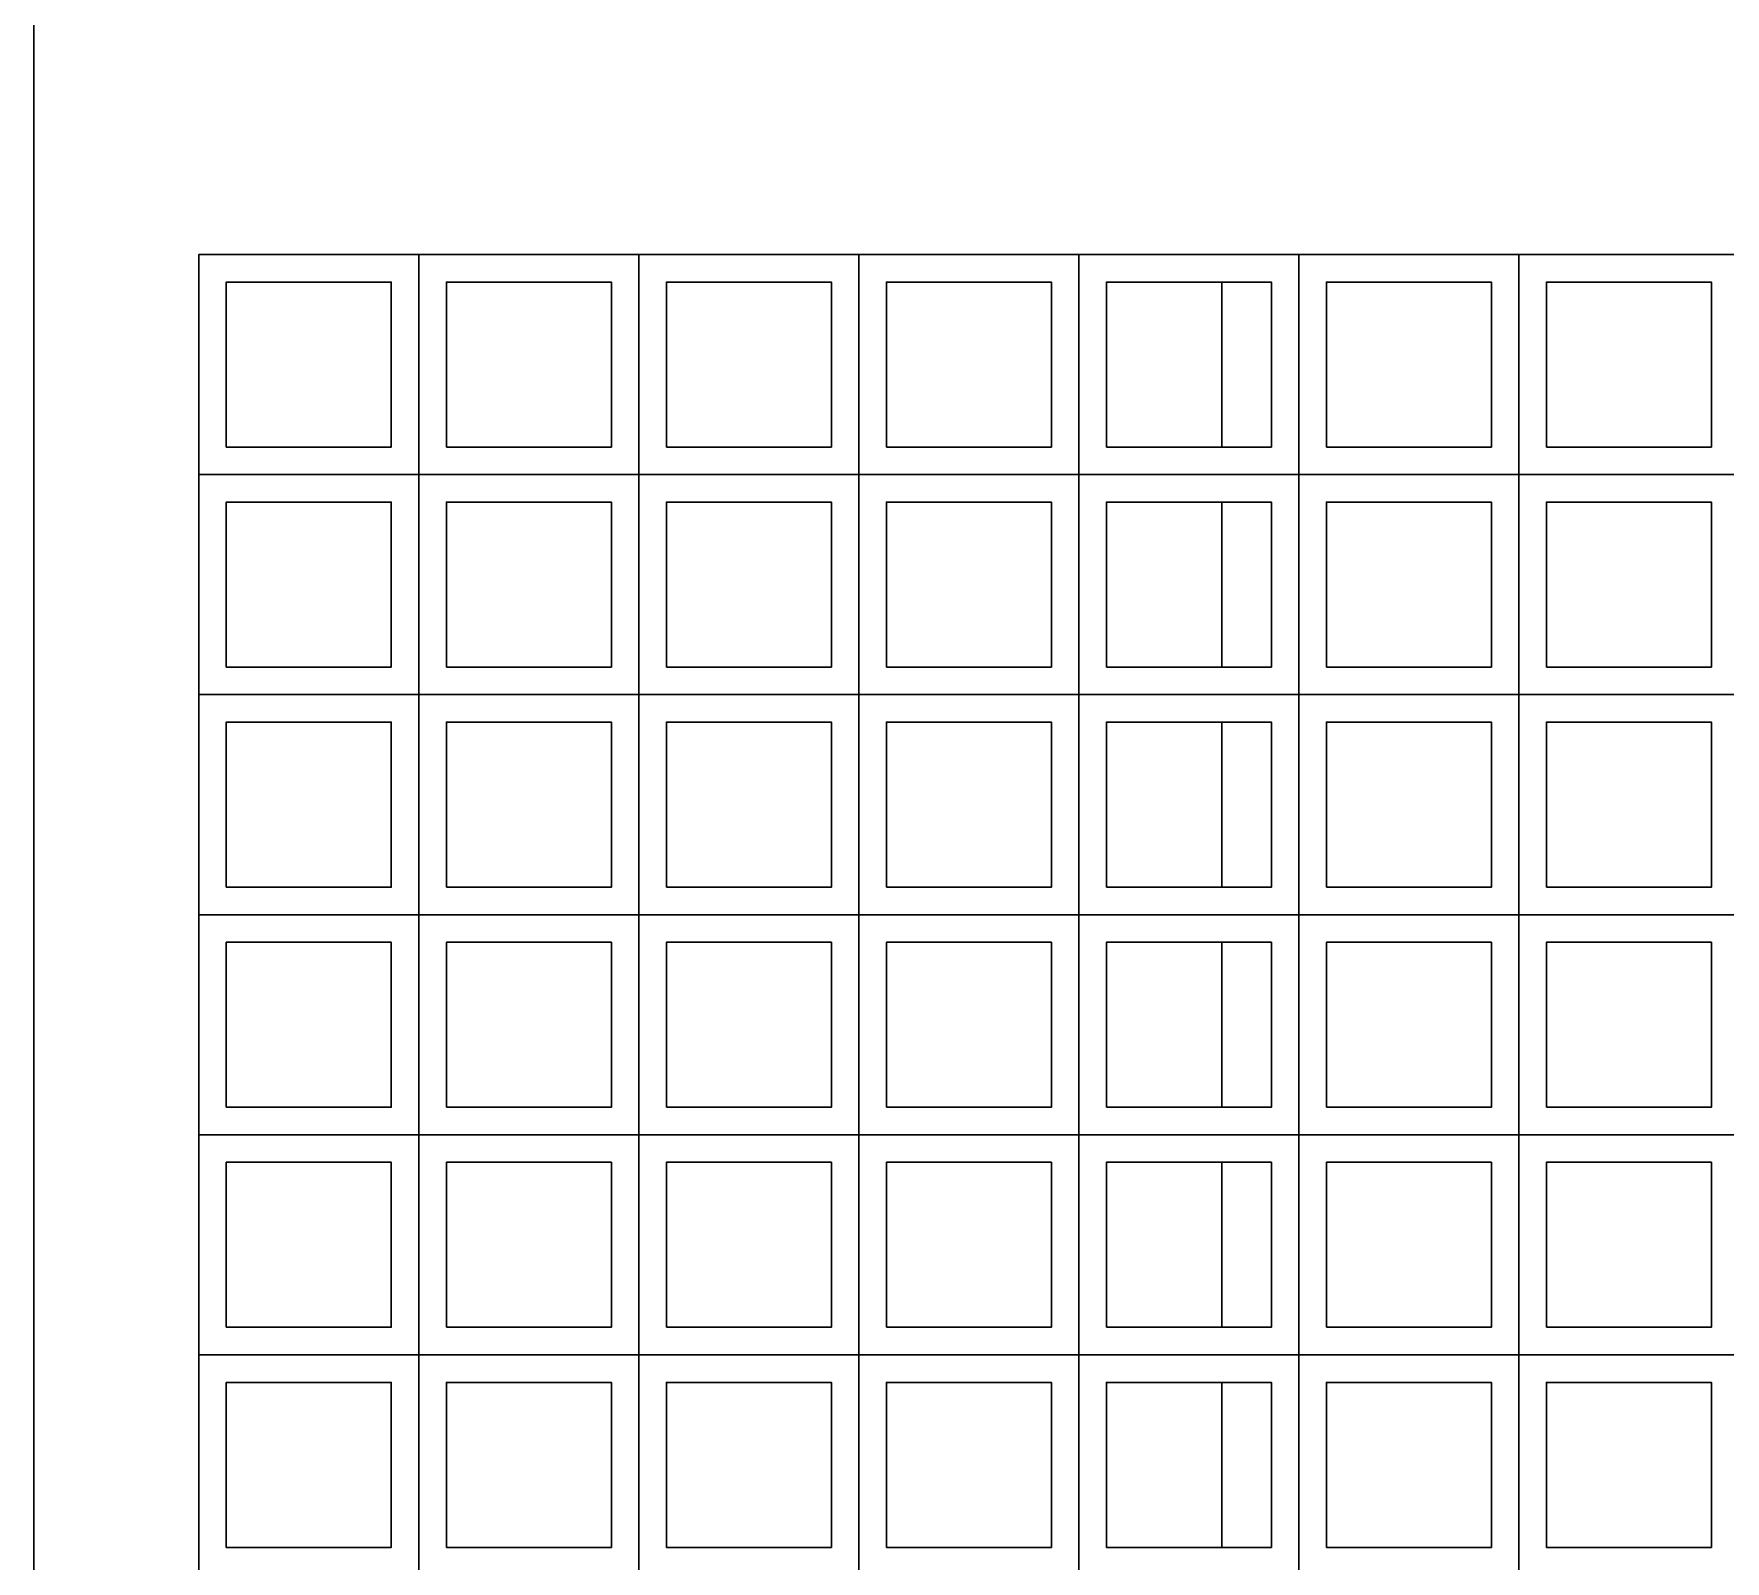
# Model space of a CAD drawing. Header units: millimetres. Extents: x -4228 to 27092, y -6721 to 984.
# Drawn here: x 22660.5 to 22814.3, y -2751.2 to -2612.4 of the extents above; entities that cross this region are included whole.
import ezdxf

# ---------------------------------------------------------------- set-up
doc = ezdxf.new("R2010")
doc.units = ezdxf.units.MM
doc.header["$LTSCALE"] = 50
doc.layers.add('cobogo', color=7, linetype='Continuous')
doc.layers.add('PAREDES3', color=2, linetype='Continuous')

msp = doc.modelspace()

# ---------------------------------------------------------------- linework, layer by layer
at = {"layer": 'cobogo', "color": 3, "linetype": 'Continuous', "lineweight": 30}
for points in [[(22675.52, -2652.46), (22695.52, -2652.46), (22695.52, -2632.46), (22675.52, -2632.46)], [(22675.52, -2652.46), (22695.52, -2652.46), (22695.52, -2632.46), (22675.52, -2632.46)], [(22675.52, -2652.46), (22695.52, -2652.46), (22695.52, -2632.46), (22675.52, -2632.46)], [(22675.52, -2652.46), (22695.52, -2652.46), (22695.52, -2632.46), (22675.52, -2632.46)], [(22695.52, -2652.46), (22715.52, -2652.46), (22715.52, -2632.46), (22695.52, -2632.46)], [(22695.52, -2652.46), (22715.52, -2652.46), (22715.52, -2632.46), (22695.52, -2632.46)], [(22695.52, -2652.46), (22715.52, -2652.46), (22715.52, -2632.46), (22695.52, -2632.46)], [(22695.52, -2652.46), (22715.52, -2652.46), (22715.52, -2632.46), (22695.52, -2632.46)], [(22715.52, -2652.46), (22735.52, -2652.46), (22735.52, -2632.46), (22715.52, -2632.46)], [(22715.52, -2652.46), (22735.52, -2652.46), (22735.52, -2632.46), (22715.52, -2632.46)], [(22715.52, -2652.46), (22735.52, -2652.46), (22735.52, -2632.46), (22715.52, -2632.46)], [(22715.52, -2652.46), (22735.52, -2652.46), (22735.52, -2632.46), (22715.52, -2632.46)], [(22735.52, -2652.46), (22755.52, -2652.46), (22755.52, -2632.46), (22735.52, -2632.46)], [(22735.52, -2652.46), (22755.52, -2652.46), (22755.52, -2632.46), (22735.52, -2632.46)], [(22735.52, -2652.46), (22755.52, -2652.46), (22755.52, -2632.46), (22735.52, -2632.46)], [(22735.52, -2652.46), (22755.52, -2652.46), (22755.52, -2632.46), (22735.52, -2632.46)], [(22755.52, -2652.46), (22775.52, -2652.46), (22775.52, -2632.46), (22755.52, -2632.46)], [(22755.52, -2652.46), (22775.52, -2652.46), (22775.52, -2632.46), (22755.52, -2632.46)], [(22755.52, -2652.46), (22775.52, -2652.46), (22775.52, -2632.46), (22755.52, -2632.46)], [(22755.52, -2652.46), (22775.52, -2652.46), (22775.52, -2632.46), (22755.52, -2632.46)], [(22775.52, -2652.46), (22795.52, -2652.46), (22795.52, -2632.46), (22775.52, -2632.46)], [(22775.52, -2652.46), (22795.52, -2652.46), (22795.52, -2632.46), (22775.52, -2632.46)], [(22775.52, -2652.46), (22795.52, -2652.46), (22795.52, -2632.46), (22775.52, -2632.46)], [(22775.52, -2652.46), (22795.52, -2652.46), (22795.52, -2632.46), (22775.52, -2632.46)], [(22795.52, -2652.46), (22815.52, -2652.46), (22815.52, -2632.46), (22795.52, -2632.46)], [(22795.52, -2652.46), (22815.52, -2652.46), (22815.52, -2632.46), (22795.52, -2632.46)], [(22795.52, -2652.46), (22815.52, -2652.46), (22815.52, -2632.46), (22795.52, -2632.46)], [(22795.52, -2652.46), (22815.52, -2652.46), (22815.52, -2632.46), (22795.52, -2632.46)], [(22678.02, -2649.96), (22693.02, -2649.96), (22693.02, -2634.96), (22678.02, -2634.96)], [(22678.02, -2649.96), (22693.02, -2649.96), (22693.02, -2634.96), (22678.02, -2634.96)], [(22678.02, -2649.96), (22693.02, -2649.96), (22693.02, -2634.96), (22678.02, -2634.96)], [(22678.02, -2649.96), (22693.02, -2649.96), (22693.02, -2634.96), (22678.02, -2634.96)], [(22698.02, -2649.96), (22713.02, -2649.96), (22713.02, -2634.96), (22698.02, -2634.96)], [(22698.02, -2649.96), (22713.02, -2649.96), (22713.02, -2634.96), (22698.02, -2634.96)], [(22698.02, -2649.96), (22713.02, -2649.96), (22713.02, -2634.96), (22698.02, -2634.96)], [(22698.02, -2649.96), (22713.02, -2649.96), (22713.02, -2634.96), (22698.02, -2634.96)], [(22718.02, -2649.96), (22733.02, -2649.96), (22733.02, -2634.96), (22718.02, -2634.96)], [(22718.02, -2649.96), (22733.02, -2649.96), (22733.02, -2634.96), (22718.02, -2634.96)], [(22718.02, -2649.96), (22733.02, -2649.96), (22733.02, -2634.96), (22718.02, -2634.96)], [(22718.02, -2649.96), (22733.02, -2649.96), (22733.02, -2634.96), (22718.02, -2634.96)], [(22738.02, -2649.96), (22753.02, -2649.96), (22753.02, -2634.96), (22738.02, -2634.96)], [(22738.02, -2649.96), (22753.02, -2649.96), (22753.02, -2634.96), (22738.02, -2634.96)], [(22738.02, -2649.96), (22753.02, -2649.96), (22753.02, -2634.96), (22738.02, -2634.96)], [(22738.02, -2649.96), (22753.02, -2649.96), (22753.02, -2634.96), (22738.02, -2634.96)], [(22758.02, -2649.96), (22773.02, -2649.96), (22773.02, -2634.96), (22758.02, -2634.96)], [(22758.02, -2649.96), (22773.02, -2649.96), (22773.02, -2634.96), (22758.02, -2634.96)], [(22758.02, -2649.96), (22773.02, -2649.96), (22773.02, -2634.96), (22758.02, -2634.96)], [(22758.02, -2649.96), (22773.02, -2649.96), (22773.02, -2634.96), (22758.02, -2634.96)], [(22778.02, -2649.96), (22793.02, -2649.96), (22793.02, -2634.96), (22778.02, -2634.96)], [(22778.02, -2649.96), (22793.02, -2649.96), (22793.02, -2634.96), (22778.02, -2634.96)], [(22778.02, -2649.96), (22793.02, -2649.96), (22793.02, -2634.96), (22778.02, -2634.96)], [(22778.02, -2649.96), (22793.02, -2649.96), (22793.02, -2634.96), (22778.02, -2634.96)], [(22798.02, -2649.96), (22813.02, -2649.96), (22813.02, -2634.96), (22798.02, -2634.96)], [(22798.02, -2649.96), (22813.02, -2649.96), (22813.02, -2634.96), (22798.02, -2634.96)], [(22798.02, -2649.96), (22813.02, -2649.96), (22813.02, -2634.96), (22798.02, -2634.96)], [(22798.02, -2649.96), (22813.02, -2649.96), (22813.02, -2634.96), (22798.02, -2634.96)], [(22675.52, -2672.46), (22695.52, -2672.46), (22695.52, -2652.46), (22675.52, -2652.46)], [(22675.52, -2672.46), (22695.52, -2672.46), (22695.52, -2652.46), (22675.52, -2652.46)], [(22675.52, -2672.46), (22695.52, -2672.46), (22695.52, -2652.46), (22675.52, -2652.46)], [(22675.52, -2672.46), (22695.52, -2672.46), (22695.52, -2652.46), (22675.52, -2652.46)], [(22695.52, -2672.46), (22715.52, -2672.46), (22715.52, -2652.46), (22695.52, -2652.46)], [(22695.52, -2672.46), (22715.52, -2672.46), (22715.52, -2652.46), (22695.52, -2652.46)], [(22695.52, -2672.46), (22715.52, -2672.46), (22715.52, -2652.46), (22695.52, -2652.46)], [(22695.52, -2672.46), (22715.52, -2672.46), (22715.52, -2652.46), (22695.52, -2652.46)], [(22715.52, -2672.46), (22735.52, -2672.46), (22735.52, -2652.46), (22715.52, -2652.46)], [(22715.52, -2672.46), (22735.52, -2672.46), (22735.52, -2652.46), (22715.52, -2652.46)], [(22715.52, -2672.46), (22735.52, -2672.46), (22735.52, -2652.46), (22715.52, -2652.46)], [(22715.52, -2672.46), (22735.52, -2672.46), (22735.52, -2652.46), (22715.52, -2652.46)], [(22735.52, -2672.46), (22755.52, -2672.46), (22755.52, -2652.46), (22735.52, -2652.46)], [(22735.52, -2672.46), (22755.52, -2672.46), (22755.52, -2652.46), (22735.52, -2652.46)], [(22735.52, -2672.46), (22755.52, -2672.46), (22755.52, -2652.46), (22735.52, -2652.46)], [(22735.52, -2672.46), (22755.52, -2672.46), (22755.52, -2652.46), (22735.52, -2652.46)], [(22755.52, -2672.46), (22775.52, -2672.46), (22775.52, -2652.46), (22755.52, -2652.46)], [(22755.52, -2672.46), (22775.52, -2672.46), (22775.52, -2652.46), (22755.52, -2652.46)], [(22755.52, -2672.46), (22775.52, -2672.46), (22775.52, -2652.46), (22755.52, -2652.46)], [(22755.52, -2672.46), (22775.52, -2672.46), (22775.52, -2652.46), (22755.52, -2652.46)], [(22775.52, -2672.46), (22795.52, -2672.46), (22795.52, -2652.46), (22775.52, -2652.46)], [(22775.52, -2672.46), (22795.52, -2672.46), (22795.52, -2652.46), (22775.52, -2652.46)], [(22775.52, -2672.46), (22795.52, -2672.46), (22795.52, -2652.46), (22775.52, -2652.46)], [(22775.52, -2672.46), (22795.52, -2672.46), (22795.52, -2652.46), (22775.52, -2652.46)], [(22795.52, -2672.46), (22815.52, -2672.46), (22815.52, -2652.46), (22795.52, -2652.46)], [(22795.52, -2672.46), (22815.52, -2672.46), (22815.52, -2652.46), (22795.52, -2652.46)], [(22795.52, -2672.46), (22815.52, -2672.46), (22815.52, -2652.46), (22795.52, -2652.46)], [(22795.52, -2672.46), (22815.52, -2672.46), (22815.52, -2652.46), (22795.52, -2652.46)], [(22678.02, -2669.96), (22693.02, -2669.96), (22693.02, -2654.96), (22678.02, -2654.96)], [(22678.02, -2669.96), (22693.02, -2669.96), (22693.02, -2654.96), (22678.02, -2654.96)], [(22678.02, -2669.96), (22693.02, -2669.96), (22693.02, -2654.96), (22678.02, -2654.96)], [(22678.02, -2669.96), (22693.02, -2669.96), (22693.02, -2654.96), (22678.02, -2654.96)], [(22698.02, -2669.96), (22713.02, -2669.96), (22713.02, -2654.96), (22698.02, -2654.96)], [(22698.02, -2669.96), (22713.02, -2669.96), (22713.02, -2654.96), (22698.02, -2654.96)], [(22698.02, -2669.96), (22713.02, -2669.96), (22713.02, -2654.96), (22698.02, -2654.96)], [(22698.02, -2669.96), (22713.02, -2669.96), (22713.02, -2654.96), (22698.02, -2654.96)], [(22718.02, -2669.96), (22733.02, -2669.96), (22733.02, -2654.96), (22718.02, -2654.96)], [(22718.02, -2669.96), (22733.02, -2669.96), (22733.02, -2654.96), (22718.02, -2654.96)], [(22718.02, -2669.96), (22733.02, -2669.96), (22733.02, -2654.96), (22718.02, -2654.96)], [(22718.02, -2669.96), (22733.02, -2669.96), (22733.02, -2654.96), (22718.02, -2654.96)], [(22738.02, -2669.96), (22753.02, -2669.96), (22753.02, -2654.96), (22738.02, -2654.96)], [(22738.02, -2669.96), (22753.02, -2669.96), (22753.02, -2654.96), (22738.02, -2654.96)], [(22738.02, -2669.96), (22753.02, -2669.96), (22753.02, -2654.96), (22738.02, -2654.96)], [(22738.02, -2669.96), (22753.02, -2669.96), (22753.02, -2654.96), (22738.02, -2654.96)], [(22758.02, -2669.96), (22773.02, -2669.96), (22773.02, -2654.96), (22758.02, -2654.96)], [(22758.02, -2669.96), (22773.02, -2669.96), (22773.02, -2654.96), (22758.02, -2654.96)], [(22758.02, -2669.96), (22773.02, -2669.96), (22773.02, -2654.96), (22758.02, -2654.96)], [(22758.02, -2669.96), (22773.02, -2669.96), (22773.02, -2654.96), (22758.02, -2654.96)], [(22778.02, -2669.96), (22793.02, -2669.96), (22793.02, -2654.96), (22778.02, -2654.96)], [(22778.02, -2669.96), (22793.02, -2669.96), (22793.02, -2654.96), (22778.02, -2654.96)], [(22778.02, -2669.96), (22793.02, -2669.96), (22793.02, -2654.96), (22778.02, -2654.96)], [(22778.02, -2669.96), (22793.02, -2669.96), (22793.02, -2654.96), (22778.02, -2654.96)], [(22798.02, -2669.96), (22813.02, -2669.96), (22813.02, -2654.96), (22798.02, -2654.96)], [(22798.02, -2669.96), (22813.02, -2669.96), (22813.02, -2654.96), (22798.02, -2654.96)], [(22798.02, -2669.96), (22813.02, -2669.96), (22813.02, -2654.96), (22798.02, -2654.96)], [(22798.02, -2669.96), (22813.02, -2669.96), (22813.02, -2654.96), (22798.02, -2654.96)], [(22675.52, -2692.46), (22695.52, -2692.46), (22695.52, -2672.46), (22675.52, -2672.46)], [(22675.52, -2692.46), (22695.52, -2692.46), (22695.52, -2672.46), (22675.52, -2672.46)], [(22675.52, -2692.46), (22695.52, -2692.46), (22695.52, -2672.46), (22675.52, -2672.46)], [(22675.52, -2692.46), (22695.52, -2692.46), (22695.52, -2672.46), (22675.52, -2672.46)], [(22695.52, -2692.46), (22715.52, -2692.46), (22715.52, -2672.46), (22695.52, -2672.46)], [(22695.52, -2692.46), (22715.52, -2692.46), (22715.52, -2672.46), (22695.52, -2672.46)], [(22695.52, -2692.46), (22715.52, -2692.46), (22715.52, -2672.46), (22695.52, -2672.46)], [(22695.52, -2692.46), (22715.52, -2692.46), (22715.52, -2672.46), (22695.52, -2672.46)], [(22715.52, -2692.46), (22735.52, -2692.46), (22735.52, -2672.46), (22715.52, -2672.46)], [(22715.52, -2692.46), (22735.52, -2692.46), (22735.52, -2672.46), (22715.52, -2672.46)], [(22715.52, -2692.46), (22735.52, -2692.46), (22735.52, -2672.46), (22715.52, -2672.46)], [(22715.52, -2692.46), (22735.52, -2692.46), (22735.52, -2672.46), (22715.52, -2672.46)], [(22735.52, -2692.46), (22755.52, -2692.46), (22755.52, -2672.46), (22735.52, -2672.46)], [(22735.52, -2692.46), (22755.52, -2692.46), (22755.52, -2672.46), (22735.52, -2672.46)], [(22735.52, -2692.46), (22755.52, -2692.46), (22755.52, -2672.46), (22735.52, -2672.46)], [(22735.52, -2692.46), (22755.52, -2692.46), (22755.52, -2672.46), (22735.52, -2672.46)], [(22755.52, -2692.46), (22775.52, -2692.46), (22775.52, -2672.46), (22755.52, -2672.46)], [(22755.52, -2692.46), (22775.52, -2692.46), (22775.52, -2672.46), (22755.52, -2672.46)], [(22755.52, -2692.46), (22775.52, -2692.46), (22775.52, -2672.46), (22755.52, -2672.46)], [(22755.52, -2692.46), (22775.52, -2692.46), (22775.52, -2672.46), (22755.52, -2672.46)], [(22775.52, -2692.46), (22795.52, -2692.46), (22795.52, -2672.46), (22775.52, -2672.46)], [(22775.52, -2692.46), (22795.52, -2692.46), (22795.52, -2672.46), (22775.52, -2672.46)], [(22775.52, -2692.46), (22795.52, -2692.46), (22795.52, -2672.46), (22775.52, -2672.46)], [(22775.52, -2692.46), (22795.52, -2692.46), (22795.52, -2672.46), (22775.52, -2672.46)], [(22795.52, -2692.46), (22815.52, -2692.46), (22815.52, -2672.46), (22795.52, -2672.46)], [(22795.52, -2692.46), (22815.52, -2692.46), (22815.52, -2672.46), (22795.52, -2672.46)], [(22795.52, -2692.46), (22815.52, -2692.46), (22815.52, -2672.46), (22795.52, -2672.46)], [(22795.52, -2692.46), (22815.52, -2692.46), (22815.52, -2672.46), (22795.52, -2672.46)], [(22678.02, -2689.96), (22693.02, -2689.96), (22693.02, -2674.96), (22678.02, -2674.96)], [(22678.02, -2689.96), (22693.02, -2689.96), (22693.02, -2674.96), (22678.02, -2674.96)], [(22678.02, -2689.96), (22693.02, -2689.96), (22693.02, -2674.96), (22678.02, -2674.96)], [(22678.02, -2689.96), (22693.02, -2689.96), (22693.02, -2674.96), (22678.02, -2674.96)], [(22698.02, -2689.96), (22713.02, -2689.96), (22713.02, -2674.96), (22698.02, -2674.96)], [(22698.02, -2689.96), (22713.02, -2689.96), (22713.02, -2674.96), (22698.02, -2674.96)], [(22698.02, -2689.96), (22713.02, -2689.96), (22713.02, -2674.96), (22698.02, -2674.96)], [(22698.02, -2689.96), (22713.02, -2689.96), (22713.02, -2674.96), (22698.02, -2674.96)], [(22718.02, -2689.96), (22733.02, -2689.96), (22733.02, -2674.96), (22718.02, -2674.96)], [(22718.02, -2689.96), (22733.02, -2689.96), (22733.02, -2674.96), (22718.02, -2674.96)], [(22718.02, -2689.96), (22733.02, -2689.96), (22733.02, -2674.96), (22718.02, -2674.96)], [(22718.02, -2689.96), (22733.02, -2689.96), (22733.02, -2674.96), (22718.02, -2674.96)], [(22738.02, -2689.96), (22753.02, -2689.96), (22753.02, -2674.96), (22738.02, -2674.96)], [(22738.02, -2689.96), (22753.02, -2689.96), (22753.02, -2674.96), (22738.02, -2674.96)], [(22738.02, -2689.96), (22753.02, -2689.96), (22753.02, -2674.96), (22738.02, -2674.96)], [(22738.02, -2689.96), (22753.02, -2689.96), (22753.02, -2674.96), (22738.02, -2674.96)], [(22758.02, -2689.96), (22773.02, -2689.96), (22773.02, -2674.96), (22758.02, -2674.96)], [(22758.02, -2689.96), (22773.02, -2689.96), (22773.02, -2674.96), (22758.02, -2674.96)], [(22758.02, -2689.96), (22773.02, -2689.96), (22773.02, -2674.96), (22758.02, -2674.96)], [(22758.02, -2689.96), (22773.02, -2689.96), (22773.02, -2674.96), (22758.02, -2674.96)], [(22778.02, -2689.96), (22793.02, -2689.96), (22793.02, -2674.96), (22778.02, -2674.96)], [(22778.02, -2689.96), (22793.02, -2689.96), (22793.02, -2674.96), (22778.02, -2674.96)], [(22778.02, -2689.96), (22793.02, -2689.96), (22793.02, -2674.96), (22778.02, -2674.96)], [(22778.02, -2689.96), (22793.02, -2689.96), (22793.02, -2674.96), (22778.02, -2674.96)], [(22798.02, -2689.96), (22813.02, -2689.96), (22813.02, -2674.96), (22798.02, -2674.96)], [(22798.02, -2689.96), (22813.02, -2689.96), (22813.02, -2674.96), (22798.02, -2674.96)], [(22798.02, -2689.96), (22813.02, -2689.96), (22813.02, -2674.96), (22798.02, -2674.96)], [(22798.02, -2689.96), (22813.02, -2689.96), (22813.02, -2674.96), (22798.02, -2674.96)], [(22675.52, -2712.46), (22695.52, -2712.46), (22695.52, -2692.46), (22675.52, -2692.46)], [(22675.52, -2712.46), (22695.52, -2712.46), (22695.52, -2692.46), (22675.52, -2692.46)], [(22675.52, -2712.46), (22695.52, -2712.46), (22695.52, -2692.46), (22675.52, -2692.46)], [(22675.52, -2712.46), (22695.52, -2712.46), (22695.52, -2692.46), (22675.52, -2692.46)], [(22695.52, -2712.46), (22715.52, -2712.46), (22715.52, -2692.46), (22695.52, -2692.46)], [(22695.52, -2712.46), (22715.52, -2712.46), (22715.52, -2692.46), (22695.52, -2692.46)], [(22695.52, -2712.46), (22715.52, -2712.46), (22715.52, -2692.46), (22695.52, -2692.46)], [(22695.52, -2712.46), (22715.52, -2712.46), (22715.52, -2692.46), (22695.52, -2692.46)], [(22715.52, -2712.46), (22735.52, -2712.46), (22735.52, -2692.46), (22715.52, -2692.46)], [(22715.52, -2712.46), (22735.52, -2712.46), (22735.52, -2692.46), (22715.52, -2692.46)], [(22715.52, -2712.46), (22735.52, -2712.46), (22735.52, -2692.46), (22715.52, -2692.46)], [(22715.52, -2712.46), (22735.52, -2712.46), (22735.52, -2692.46), (22715.52, -2692.46)], [(22735.52, -2712.46), (22755.52, -2712.46), (22755.52, -2692.46), (22735.52, -2692.46)], [(22735.52, -2712.46), (22755.52, -2712.46), (22755.52, -2692.46), (22735.52, -2692.46)], [(22735.52, -2712.46), (22755.52, -2712.46), (22755.52, -2692.46), (22735.52, -2692.46)], [(22735.52, -2712.46), (22755.52, -2712.46), (22755.52, -2692.46), (22735.52, -2692.46)], [(22755.52, -2712.46), (22775.52, -2712.46), (22775.52, -2692.46), (22755.52, -2692.46)], [(22755.52, -2712.46), (22775.52, -2712.46), (22775.52, -2692.46), (22755.52, -2692.46)], [(22755.52, -2712.46), (22775.52, -2712.46), (22775.52, -2692.46), (22755.52, -2692.46)], [(22755.52, -2712.46), (22775.52, -2712.46), (22775.52, -2692.46), (22755.52, -2692.46)], [(22775.52, -2712.46), (22795.52, -2712.46), (22795.52, -2692.46), (22775.52, -2692.46)], [(22775.52, -2712.46), (22795.52, -2712.46), (22795.52, -2692.46), (22775.52, -2692.46)], [(22775.52, -2712.46), (22795.52, -2712.46), (22795.52, -2692.46), (22775.52, -2692.46)], [(22775.52, -2712.46), (22795.52, -2712.46), (22795.52, -2692.46), (22775.52, -2692.46)], [(22795.52, -2712.46), (22815.52, -2712.46), (22815.52, -2692.46), (22795.52, -2692.46)], [(22795.52, -2712.46), (22815.52, -2712.46), (22815.52, -2692.46), (22795.52, -2692.46)], [(22795.52, -2712.46), (22815.52, -2712.46), (22815.52, -2692.46), (22795.52, -2692.46)], [(22795.52, -2712.46), (22815.52, -2712.46), (22815.52, -2692.46), (22795.52, -2692.46)], [(22678.02, -2709.96), (22693.02, -2709.96), (22693.02, -2694.96), (22678.02, -2694.96)], [(22678.02, -2709.96), (22693.02, -2709.96), (22693.02, -2694.96), (22678.02, -2694.96)], [(22678.02, -2709.96), (22693.02, -2709.96), (22693.02, -2694.96), (22678.02, -2694.96)], [(22678.02, -2709.96), (22693.02, -2709.96), (22693.02, -2694.96), (22678.02, -2694.96)], [(22698.02, -2709.96), (22713.02, -2709.96), (22713.02, -2694.96), (22698.02, -2694.96)], [(22698.02, -2709.96), (22713.02, -2709.96), (22713.02, -2694.96), (22698.02, -2694.96)], [(22698.02, -2709.96), (22713.02, -2709.96), (22713.02, -2694.96), (22698.02, -2694.96)], [(22698.02, -2709.96), (22713.02, -2709.96), (22713.02, -2694.96), (22698.02, -2694.96)], [(22718.02, -2709.96), (22733.02, -2709.96), (22733.02, -2694.96), (22718.02, -2694.96)], [(22718.02, -2709.96), (22733.02, -2709.96), (22733.02, -2694.96), (22718.02, -2694.96)], [(22718.02, -2709.96), (22733.02, -2709.96), (22733.02, -2694.96), (22718.02, -2694.96)], [(22718.02, -2709.96), (22733.02, -2709.96), (22733.02, -2694.96), (22718.02, -2694.96)], [(22738.02, -2709.96), (22753.02, -2709.96), (22753.02, -2694.96), (22738.02, -2694.96)], [(22738.02, -2709.96), (22753.02, -2709.96), (22753.02, -2694.96), (22738.02, -2694.96)], [(22738.02, -2709.96), (22753.02, -2709.96), (22753.02, -2694.96), (22738.02, -2694.96)], [(22738.02, -2709.96), (22753.02, -2709.96), (22753.02, -2694.96), (22738.02, -2694.96)], [(22758.02, -2709.96), (22773.02, -2709.96), (22773.02, -2694.96), (22758.02, -2694.96)], [(22758.02, -2709.96), (22773.02, -2709.96), (22773.02, -2694.96), (22758.02, -2694.96)], [(22758.02, -2709.96), (22773.02, -2709.96), (22773.02, -2694.96), (22758.02, -2694.96)], [(22758.02, -2709.96), (22773.02, -2709.96), (22773.02, -2694.96), (22758.02, -2694.96)], [(22778.02, -2709.96), (22793.02, -2709.96), (22793.02, -2694.96), (22778.02, -2694.96)], [(22778.02, -2709.96), (22793.02, -2709.96), (22793.02, -2694.96), (22778.02, -2694.96)], [(22778.02, -2709.96), (22793.02, -2709.96), (22793.02, -2694.96), (22778.02, -2694.96)], [(22778.02, -2709.96), (22793.02, -2709.96), (22793.02, -2694.96), (22778.02, -2694.96)], [(22798.02, -2709.96), (22813.02, -2709.96), (22813.02, -2694.96), (22798.02, -2694.96)], [(22798.02, -2709.96), (22813.02, -2709.96), (22813.02, -2694.96), (22798.02, -2694.96)], [(22798.02, -2709.96), (22813.02, -2709.96), (22813.02, -2694.96), (22798.02, -2694.96)], [(22798.02, -2709.96), (22813.02, -2709.96), (22813.02, -2694.96), (22798.02, -2694.96)], [(22675.52, -2732.46), (22695.52, -2732.46), (22695.52, -2712.46), (22675.52, -2712.46)], [(22675.52, -2732.46), (22695.52, -2732.46), (22695.52, -2712.46), (22675.52, -2712.46)], [(22675.52, -2732.46), (22695.52, -2732.46), (22695.52, -2712.46), (22675.52, -2712.46)], [(22675.52, -2732.46), (22695.52, -2732.46), (22695.52, -2712.46), (22675.52, -2712.46)], [(22695.52, -2732.46), (22715.52, -2732.46), (22715.52, -2712.46), (22695.52, -2712.46)], [(22695.52, -2732.46), (22715.52, -2732.46), (22715.52, -2712.46), (22695.52, -2712.46)], [(22695.52, -2732.46), (22715.52, -2732.46), (22715.52, -2712.46), (22695.52, -2712.46)], [(22695.52, -2732.46), (22715.52, -2732.46), (22715.52, -2712.46), (22695.52, -2712.46)], [(22715.52, -2732.46), (22735.52, -2732.46), (22735.52, -2712.46), (22715.52, -2712.46)], [(22715.52, -2732.46), (22735.52, -2732.46), (22735.52, -2712.46), (22715.52, -2712.46)], [(22715.52, -2732.46), (22735.52, -2732.46), (22735.52, -2712.46), (22715.52, -2712.46)], [(22715.52, -2732.46), (22735.52, -2732.46), (22735.52, -2712.46), (22715.52, -2712.46)], [(22735.52, -2732.46), (22755.52, -2732.46), (22755.52, -2712.46), (22735.52, -2712.46)], [(22735.52, -2732.46), (22755.52, -2732.46), (22755.52, -2712.46), (22735.52, -2712.46)], [(22735.52, -2732.46), (22755.52, -2732.46), (22755.52, -2712.46), (22735.52, -2712.46)], [(22735.52, -2732.46), (22755.52, -2732.46), (22755.52, -2712.46), (22735.52, -2712.46)], [(22755.52, -2732.46), (22775.52, -2732.46), (22775.52, -2712.46), (22755.52, -2712.46)], [(22755.52, -2732.46), (22775.52, -2732.46), (22775.52, -2712.46), (22755.52, -2712.46)], [(22755.52, -2732.46), (22775.52, -2732.46), (22775.52, -2712.46), (22755.52, -2712.46)], [(22755.52, -2732.46), (22775.52, -2732.46), (22775.52, -2712.46), (22755.52, -2712.46)], [(22775.52, -2732.46), (22795.52, -2732.46), (22795.52, -2712.46), (22775.52, -2712.46)], [(22775.52, -2732.46), (22795.52, -2732.46), (22795.52, -2712.46), (22775.52, -2712.46)], [(22775.52, -2732.46), (22795.52, -2732.46), (22795.52, -2712.46), (22775.52, -2712.46)], [(22775.52, -2732.46), (22795.52, -2732.46), (22795.52, -2712.46), (22775.52, -2712.46)], [(22795.52, -2732.46), (22815.52, -2732.46), (22815.52, -2712.46), (22795.52, -2712.46)], [(22795.52, -2732.46), (22815.52, -2732.46), (22815.52, -2712.46), (22795.52, -2712.46)], [(22795.52, -2732.46), (22815.52, -2732.46), (22815.52, -2712.46), (22795.52, -2712.46)], [(22795.52, -2732.46), (22815.52, -2732.46), (22815.52, -2712.46), (22795.52, -2712.46)], [(22678.02, -2729.96), (22693.02, -2729.96), (22693.02, -2714.96), (22678.02, -2714.96)], [(22678.02, -2729.96), (22693.02, -2729.96), (22693.02, -2714.96), (22678.02, -2714.96)], [(22678.02, -2729.96), (22693.02, -2729.96), (22693.02, -2714.96), (22678.02, -2714.96)], [(22678.02, -2729.96), (22693.02, -2729.96), (22693.02, -2714.96), (22678.02, -2714.96)], [(22698.02, -2729.96), (22713.02, -2729.96), (22713.02, -2714.96), (22698.02, -2714.96)], [(22698.02, -2729.96), (22713.02, -2729.96), (22713.02, -2714.96), (22698.02, -2714.96)], [(22698.02, -2729.96), (22713.02, -2729.96), (22713.02, -2714.96), (22698.02, -2714.96)], [(22698.02, -2729.96), (22713.02, -2729.96), (22713.02, -2714.96), (22698.02, -2714.96)], [(22718.02, -2729.96), (22733.02, -2729.96), (22733.02, -2714.96), (22718.02, -2714.96)], [(22718.02, -2729.96), (22733.02, -2729.96), (22733.02, -2714.96), (22718.02, -2714.96)], [(22718.02, -2729.96), (22733.02, -2729.96), (22733.02, -2714.96), (22718.02, -2714.96)], [(22718.02, -2729.96), (22733.02, -2729.96), (22733.02, -2714.96), (22718.02, -2714.96)], [(22738.02, -2729.96), (22753.02, -2729.96), (22753.02, -2714.96), (22738.02, -2714.96)], [(22738.02, -2729.96), (22753.02, -2729.96), (22753.02, -2714.96), (22738.02, -2714.96)], [(22738.02, -2729.96), (22753.02, -2729.96), (22753.02, -2714.96), (22738.02, -2714.96)], [(22738.02, -2729.96), (22753.02, -2729.96), (22753.02, -2714.96), (22738.02, -2714.96)], [(22758.02, -2729.96), (22773.02, -2729.96), (22773.02, -2714.96), (22758.02, -2714.96)], [(22758.02, -2729.96), (22773.02, -2729.96), (22773.02, -2714.96), (22758.02, -2714.96)], [(22758.02, -2729.96), (22773.02, -2729.96), (22773.02, -2714.96), (22758.02, -2714.96)], [(22758.02, -2729.96), (22773.02, -2729.96), (22773.02, -2714.96), (22758.02, -2714.96)], [(22778.02, -2729.96), (22793.02, -2729.96), (22793.02, -2714.96), (22778.02, -2714.96)], [(22778.02, -2729.96), (22793.02, -2729.96), (22793.02, -2714.96), (22778.02, -2714.96)], [(22778.02, -2729.96), (22793.02, -2729.96), (22793.02, -2714.96), (22778.02, -2714.96)], [(22778.02, -2729.96), (22793.02, -2729.96), (22793.02, -2714.96), (22778.02, -2714.96)], [(22798.02, -2729.96), (22813.02, -2729.96), (22813.02, -2714.96), (22798.02, -2714.96)], [(22798.02, -2729.96), (22813.02, -2729.96), (22813.02, -2714.96), (22798.02, -2714.96)], [(22798.02, -2729.96), (22813.02, -2729.96), (22813.02, -2714.96), (22798.02, -2714.96)], [(22798.02, -2729.96), (22813.02, -2729.96), (22813.02, -2714.96), (22798.02, -2714.96)], [(22675.52, -2752.46), (22695.52, -2752.46), (22695.52, -2732.46), (22675.52, -2732.46)], [(22675.52, -2752.46), (22695.52, -2752.46), (22695.52, -2732.46), (22675.52, -2732.46)], [(22675.52, -2752.46), (22695.52, -2752.46), (22695.52, -2732.46), (22675.52, -2732.46)], [(22675.52, -2752.46), (22695.52, -2752.46), (22695.52, -2732.46), (22675.52, -2732.46)], [(22695.52, -2752.46), (22715.52, -2752.46), (22715.52, -2732.46), (22695.52, -2732.46)], [(22695.52, -2752.46), (22715.52, -2752.46), (22715.52, -2732.46), (22695.52, -2732.46)], [(22695.52, -2752.46), (22715.52, -2752.46), (22715.52, -2732.46), (22695.52, -2732.46)], [(22695.52, -2752.46), (22715.52, -2752.46), (22715.52, -2732.46), (22695.52, -2732.46)], [(22715.52, -2752.46), (22735.52, -2752.46), (22735.52, -2732.46), (22715.52, -2732.46)], [(22715.52, -2752.46), (22735.52, -2752.46), (22735.52, -2732.46), (22715.52, -2732.46)], [(22715.52, -2752.46), (22735.52, -2752.46), (22735.52, -2732.46), (22715.52, -2732.46)], [(22715.52, -2752.46), (22735.52, -2752.46), (22735.52, -2732.46), (22715.52, -2732.46)], [(22735.52, -2752.46), (22755.52, -2752.46), (22755.52, -2732.46), (22735.52, -2732.46)], [(22735.52, -2752.46), (22755.52, -2752.46), (22755.52, -2732.46), (22735.52, -2732.46)], [(22735.52, -2752.46), (22755.52, -2752.46), (22755.52, -2732.46), (22735.52, -2732.46)], [(22735.52, -2752.46), (22755.52, -2752.46), (22755.52, -2732.46), (22735.52, -2732.46)], [(22755.52, -2752.46), (22775.52, -2752.46), (22775.52, -2732.46), (22755.52, -2732.46)], [(22755.52, -2752.46), (22775.52, -2752.46), (22775.52, -2732.46), (22755.52, -2732.46)], [(22755.52, -2752.46), (22775.52, -2752.46), (22775.52, -2732.46), (22755.52, -2732.46)], [(22755.52, -2752.46), (22775.52, -2752.46), (22775.52, -2732.46), (22755.52, -2732.46)], [(22775.52, -2752.46), (22795.52, -2752.46), (22795.52, -2732.46), (22775.52, -2732.46)], [(22775.52, -2752.46), (22795.52, -2752.46), (22795.52, -2732.46), (22775.52, -2732.46)], [(22775.52, -2752.46), (22795.52, -2752.46), (22795.52, -2732.46), (22775.52, -2732.46)], [(22775.52, -2752.46), (22795.52, -2752.46), (22795.52, -2732.46), (22775.52, -2732.46)], [(22795.52, -2752.46), (22815.52, -2752.46), (22815.52, -2732.46), (22795.52, -2732.46)], [(22795.52, -2752.46), (22815.52, -2752.46), (22815.52, -2732.46), (22795.52, -2732.46)], [(22795.52, -2752.46), (22815.52, -2752.46), (22815.52, -2732.46), (22795.52, -2732.46)], [(22795.52, -2752.46), (22815.52, -2752.46), (22815.52, -2732.46), (22795.52, -2732.46)], [(22678.02, -2749.96), (22693.02, -2749.96), (22693.02, -2734.96), (22678.02, -2734.96)], [(22678.02, -2749.96), (22693.02, -2749.96), (22693.02, -2734.96), (22678.02, -2734.96)], [(22678.02, -2749.96), (22693.02, -2749.96), (22693.02, -2734.96), (22678.02, -2734.96)], [(22678.02, -2749.96), (22693.02, -2749.96), (22693.02, -2734.96), (22678.02, -2734.96)], [(22698.02, -2749.96), (22713.02, -2749.96), (22713.02, -2734.96), (22698.02, -2734.96)], [(22698.02, -2749.96), (22713.02, -2749.96), (22713.02, -2734.96), (22698.02, -2734.96)], [(22698.02, -2749.96), (22713.02, -2749.96), (22713.02, -2734.96), (22698.02, -2734.96)], [(22698.02, -2749.96), (22713.02, -2749.96), (22713.02, -2734.96), (22698.02, -2734.96)], [(22718.02, -2749.96), (22733.02, -2749.96), (22733.02, -2734.96), (22718.02, -2734.96)], [(22718.02, -2749.96), (22733.02, -2749.96), (22733.02, -2734.96), (22718.02, -2734.96)], [(22718.02, -2749.96), (22733.02, -2749.96), (22733.02, -2734.96), (22718.02, -2734.96)], [(22718.02, -2749.96), (22733.02, -2749.96), (22733.02, -2734.96), (22718.02, -2734.96)], [(22738.02, -2749.96), (22753.02, -2749.96), (22753.02, -2734.96), (22738.02, -2734.96)], [(22738.02, -2749.96), (22753.02, -2749.96), (22753.02, -2734.96), (22738.02, -2734.96)], [(22738.02, -2749.96), (22753.02, -2749.96), (22753.02, -2734.96), (22738.02, -2734.96)], [(22738.02, -2749.96), (22753.02, -2749.96), (22753.02, -2734.96), (22738.02, -2734.96)], [(22758.02, -2749.96), (22773.02, -2749.96), (22773.02, -2734.96), (22758.02, -2734.96)], [(22758.02, -2749.96), (22773.02, -2749.96), (22773.02, -2734.96), (22758.02, -2734.96)], [(22758.02, -2749.96), (22773.02, -2749.96), (22773.02, -2734.96), (22758.02, -2734.96)], [(22758.02, -2749.96), (22773.02, -2749.96), (22773.02, -2734.96), (22758.02, -2734.96)], [(22778.02, -2749.96), (22793.02, -2749.96), (22793.02, -2734.96), (22778.02, -2734.96)], [(22778.02, -2749.96), (22793.02, -2749.96), (22793.02, -2734.96), (22778.02, -2734.96)], [(22778.02, -2749.96), (22793.02, -2749.96), (22793.02, -2734.96), (22778.02, -2734.96)], [(22778.02, -2749.96), (22793.02, -2749.96), (22793.02, -2734.96), (22778.02, -2734.96)], [(22798.02, -2749.96), (22813.02, -2749.96), (22813.02, -2734.96), (22798.02, -2734.96)], [(22798.02, -2749.96), (22813.02, -2749.96), (22813.02, -2734.96), (22798.02, -2734.96)], [(22798.02, -2749.96), (22813.02, -2749.96), (22813.02, -2734.96), (22798.02, -2734.96)], [(22798.02, -2749.96), (22813.02, -2749.96), (22813.02, -2734.96), (22798.02, -2734.96)]]:
    msp.add_lwpolyline(points, close=True, dxfattribs=at)
at = {"layer": 'PAREDES3', "color": 3, "linetype": 'Continuous', "lineweight": 30}
for p, q in [((22660.52, -2882.46), (22660.52, -2572.46)), ((22872.96, -2632.46), (22675.52, -2632.46)), ((22768.52, -2649.96), (22768.52, -2634.96)), ((22675.52, -2652.46), (22675.52, -2882.46)), ((22768.52, -2669.96), (22768.52, -2654.96)), ((22768.52, -2689.96), (22768.52, -2674.96)), ((22768.52, -2709.96), (22768.52, -2694.96)), ((22768.52, -2729.96), (22768.52, -2714.96)), ((22768.52, -2749.96), (22768.52, -2734.96))]:
    msp.add_line(p, q, dxfattribs=at)

doc.saveas('drawing.dxf')
